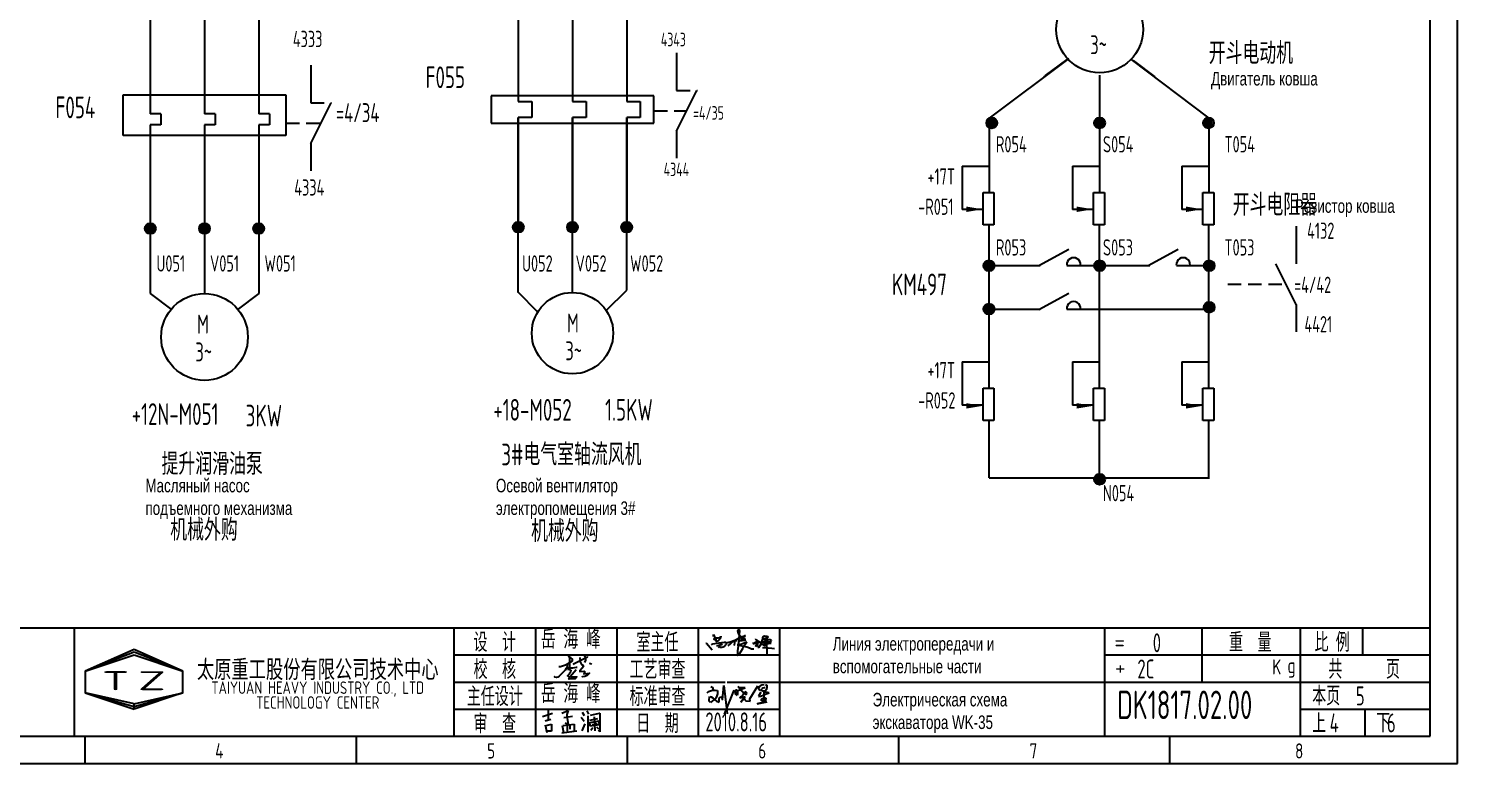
# Model space of a CAD drawing. Header units: millimetres. Extents: x 743 to 25007, y -5378 to 2245.
# Drawn here: x 3927.1 to 4190.5, y -699.8 to -564.3 of the extents above; entities that cross this region are included whole.
import ezdxf
from ezdxf.enums import TextEntityAlignment as Align

# ---------------------------------------------------------------- set-up
doc = ezdxf.new("R2010")
doc.units = ezdxf.units.MM
doc.header["$LTSCALE"] = 10
doc.header["$MEASUREMENT"] = 0
doc.linetypes.add('HIDDEN', pattern=[0.375, 0.25, -0.125])
for name, color, linetype in [('01', 7, 'Continuous'), ('11', 3, 'Continuous'), ('CONTINUOUS', 7, 'Continuous')]:
    doc.layers.add(name, color=color, linetype=linetype)
doc.styles.add('ROMAN', font='ROMANC.shx', dxfattribs={"width": 0.7, "height": 0.7})
doc.styles.get("Standard").update_dxf_attribs({"font": 'isocp', "width": 0.707, "bigfont": 'intecad.shx'})

# ---------------------------------------------------------------- blocks, each defined once
blk = doc.blocks.new('A$C5BE500A0')
for p, q in [((15.3, 41.2), (22.2, 26.1)), ((15.3, 40.1), (15.3, 41.2)), ((15.4, 37.7), (15.3, 40.1)), ((15.4, 32.4), (21, 34.6)), ((15.5, 31.8), (15.4, 32.4)), ((19.1, 30.1), (15.5, 31.8)), ((22.2, 26.1), (19.1, 30.1)), ((21, 34.6), (24.5, 35.1)), ((25.3, 29.5), (23.3, 27.9)), ((24.5, 35.1), (28.2, 35.6)), ((26.8, 30.7), (25.3, 29.5)), ((29.4, 34), (26.8, 30.7)), ((28.2, 35.6), (30.2, 36.8)), ((30.2, 38), (29.4, 34)), ((30.2, 36.8), (30.2, 38)), ((50.6, 27.7), (56.2, 29.3)), ((54.4, 27.2), (59.1, 30.4)), ((56.2, 29.3), (60.8, 29.6)), ((56.7, 31.7), (57.4, 29.6)), ((57.4, 29.6), (57.6, 25)), ((59.1, 30.4), (64.7, 33.7)), ((60.8, 29.6), (62.2, 29.2)), ((64.4, 48.9), (64.5, 51.6)), ((65.3, 44.3), (64.4, 48.9)), ((64.5, 51.6), (65.9, 52.2)), ((67.1, 48.5), (64.5, 17.9)), ((64.7, 33.7), (72, 37.3)), ((67.5, 39.5), (65.3, 44.3)), ((65.9, 52.2), (66.5, 51.5)), ((66.5, 51.5), (67.1, 48.5)), ((70.3, 36.3), (67.5, 39.5)), ((68.3, 28.6), (72.6, 29.4)), ((69.3, 29), (68.3, 28.6)), ((72, 30.5), (69.3, 29)), ((69.9, 34.1), (69.7, 33.3)), ((69.7, 33.3), (71.9, 33.6)), ((74.6, 36.5), (69.9, 34.1)), ((73.8, 32.8), (70.3, 36.3)), ((71.9, 33.6), (75.3, 34.2)), ((72, 37.3), (77.8, 39)), ((74.8, 31.8), (72, 30.5)), ((72.6, 29.4), (78.2, 30.4)), ((77.7, 30.8), (73.8, 32.8)), ((79.7, 39.2), (74.6, 36.5)), ((76.7, 32.6), (74.8, 31.8)), ((75.3, 34.2), (77, 34.5)), ((77.7, 33.5), (76.7, 32.6)), ((77, 34.5), (78, 34.1)), ((78, 34.1), (77.7, 33.5)), ((80.1, 30.5), (77.7, 30.8)), ((77.8, 39), (79.7, 39.2)), ((78.2, 30.4), (80.1, 30.5)), ((99, 31.4), (100.1, 32)), ((100.1, 32), (101.1, 31.6)), ((101.1, 31.6), (102.1, 30.6)), ((102.1, 30.6), (102.1, 27.7)), ((104.2, 28.7), (108.3, 26.3)), ((110.9, 22.6), (113.3, 30.9)), ((112.9, 30.9), (112.3, 30.9)), ((117.4, 32.7), (112.9, 30.9)), ((113.3, 30.9), (114.4, 35)), ((114.4, 35), (115.4, 38.4)), ((115.4, 38.4), (118.1, 38.8)), ((116.7, 30.8), (120.9, 31.8)), ((122.1, 34.8), (117.4, 32.7)), ((118.1, 38.8), (123.3, 38.3)), ((120.9, 31.8), (124.1, 32)), ((121.7, 31.5), (122.2, 1.9)), ((123, 28.1), (121.7, 31.5)), ((124.7, 36.8), (122.1, 34.8)), ((123.3, 38.3), (124.7, 36.8)), ((124.1, 32), (129.1, 31.3)), ((129.1, 31.3), (130.7, 30.3)), ((130.7, 30.3), (130.2, 28.3)), ((0, 24.1), (1.5, 23.9)), ((1.5, 23.9), (12.6, 10.8)), ((11.6, 21), (13.8, 22.8)), ((13.8, 22.8), (17.9, 23.5)), ((17.9, 23.5), (26, 24.9)), ((22.6, 18.1), (23.6, 19.3)), ((23.7, 17.3), (22.6, 18.1)), ((23.3, 27.9), (23.1, 27.8)), ((23.6, 19.3), (25.8, 19.9)), ((26.1, 16.2), (24.9, 15)), ((25.8, 19.9), (29.2, 20.8)), ((26, 24.9), (36.8, 26.1)), ((28.4, 20), (26.1, 16.2)), ((29.4, 15.2), (28.2, 15.7)), ((29.5, 22.1), (28.4, 20)), ((29.2, 20.8), (33, 21.4)), ((32.4, 15.1), (29.4, 15.2)), ((30.2, 22.7), (29.5, 22.1)), ((31.6, 22.6), (30.2, 22.7)), ((32.8, 22.1), (31.6, 22.6)), ((35, 16.2), (32.4, 15.1)), ((33, 21.4), (32.8, 22.1)), ((37.6, 17.7), (35, 16.2)), ((36.8, 26.1), (40.9, 26)), ((39.7, 20.3), (37.6, 17.7)), ((40.8, 21.6), (39.7, 20.3)), ((40.2, 22.8), (44.3, 25.4)), ((41.7, 24.4), (40.8, 21.6)), ((40.9, 26), (41.7, 24.4)), ((44.3, 25.4), (50.6, 27.7)), ((44.7, 18.7), (49.1, 22.6)), ((49.1, 22.6), (54.4, 27.2)), ((56.8, 20.6), (55.9, 19.6)), ((57.6, 25), (56.8, 20.6)), ((66.6, 21), (62.5, 20.6)), ((62.5, 20.6), (75.7, 18.4)), ((64.5, 17.9), (63.3, 8.5)), ((63.3, 8.5), (63.5, 0.1)), ((63.5, 0.1), (64.3, 0)), ((64.3, 0), (67.5, 2.5)), ((69.8, 21.4), (66.6, 21)), ((67.5, 2.5), (73.8, 13.7)), ((76.7, 24.1), (69.8, 21.4)), ((73.8, 13.7), (77.7, 20)), ((75.7, 18.4), (81.9, 16.6)), ((79.9, 25.4), (76.7, 24.1)), ((77.7, 20), (81.2, 25.6)), ((82.1, 26.9), (79.9, 25.4)), ((81.2, 25.6), (82.1, 26.9)), ((81.9, 16.6), (87.3, 14.8)), ((87.3, 14.8), (91.3, 12.9)), ((91.3, 12.9), (94.8, 12.6)), ((94.5, 25.2), (94.9, 23.9)), ((94.8, 12.6), (95.8, 12.8)), ((94.9, 23.9), (95.3, 23)), ((95.3, 23), (95.8, 22.8)), ((95.8, 22.8), (97, 23.3)), ((97, 23.3), (97.8, 25.3)), ((98.5, 23.8), (97.4, 25.9)), ((97.8, 25.3), (100.8, 27)), ((101.1, 23.3), (98.5, 23.8)), ((100.7, 21.1), (99.2, 17.4)), ((99.2, 17.4), (101.9, 20.9)), ((102.1, 27.7), (100.7, 21.1)), ((100.8, 27), (103.5, 26.5)), ((103.3, 23.7), (101.1, 23.3)), ((101.9, 20.9), (103.1, 21.8)), ((103.1, 21.8), (103.7, 20.1)), ((104.7, 23.9), (103.3, 23.7)), ((103.5, 26.5), (104.5, 25.2)), ((103.7, 20.1), (103.9, 18.5)), ((103.9, 18.5), (105, 16.1)), ((104.5, 25.2), (104.7, 23.9)), ((105, 16.1), (106.4, 15.7)), ((106.4, 15.7), (107.7, 17.3)), ((107.7, 17.3), (110.9, 22.6)), ((108.3, 26.3), (115.7, 20.2)), ((111.7, 21.6), (125.7, 23.5)), ((115.4, 22.1), (111.7, 21.6)), ((112.9, 26.9), (127.4, 26.5)), ((124.7, 26.6), (112.9, 26.9)), ((113.4, 15.2), (124.8, 14.7)), ((122.5, 23.3), (115.4, 22.1)), ((115.7, 20.2), (118.5, 18.9)), ((118.5, 18.9), (120.8, 19.6)), ((120.8, 19.6), (121.1, 20.7)), ((126.4, 24.6), (122.5, 23.3)), ((128.2, 25.5), (123, 28.1)), ((128.1, 26.7), (124.7, 26.6)), ((124.8, 14.7), (132, 14.1)), ((125.7, 23.5), (130.1, 23.8)), ((127.4, 26.5), (126.4, 24.6)), ((130.2, 28.3), (128.1, 26.7)), ((130.5, 24.3), (128.2, 25.5)), ((130.1, 23.8), (130.5, 24.3)), ((132, 14.1), (137.3, 13.6))]:
    blk.add_line(p, q)
blk = doc.blocks.new('lf')
for points in [[(409.4, 317.6), (411.9, 317.6), (420.7, 320.5), (429.4, 326.1), (429, 328.4), (426.7, 330.1), (424.2, 331.3), (423.4, 332.6), (424.4, 333.4), (425, 330.7), (425, 327.4), (425, 324.7), (424.8, 321.8), (424.8, 320.3), (424.8, 318.7), (425, 314.7), (425, 313), (424.8, 313)], [(432.1, 320.3), (430.6, 321.6), (450.9, 331.7), (450.9, 332.2)], [(439.5, 330.9), (440, 324.5), (442, 320.7)], [(446.2, 333.8), (448.1, 330.5), (448.1, 326.7), (446.6, 323.8)], [(421.5, 320.1), (421.3, 317.6), (420, 315.1), (418.6, 312.6), (416.7, 310.5), (414.9, 308.5), (411.9, 305.6), (410.1, 304.1), (408, 302.6), (406.1, 302), (403.6, 302.6), (403.6, 303.5), (403.9, 303.5)], [(421.3, 316.2), (424.8, 315.9), (427.1, 316), (429.8, 316), (434.8, 316.8), (436, 316.8)], [(421.9, 314.1), (423.8, 314.1), (425.4, 313.7), (426, 313), (426.9, 312), (427.1, 312), (426.5, 310.5), (426.1, 309.5), (424.2, 306.6), (423.1, 305.4), (422.1, 304.5), (423.2, 303.3), (427.3, 303.1), (429.8, 303.1), (432.3, 302.9), (435.4, 302.7), (433.1, 299.9), (424.6, 299.5), (424, 300.4), (425.6, 303.3), (434.3, 313.5)], [(441.8, 320.7), (443.7, 320.1), (444.9, 317.6), (443.1, 315.5), (439.7, 311.8), (439.8, 310.6), (445.4, 311.2), (447, 310.3), (445.6, 307.4), (453.6, 308), (450.3, 304.7), (447, 303.3), (443.7, 303.1), (442.9, 303.7)], [(453.4, 322.4), (454.9, 322.2), (455.7, 321.8), (456.1, 321.6), (456.3, 321.4)]]:
    blk.add_lwpolyline(points)

msp = doc.modelspace()

# ---------------------------------------------------------------- hatches: boundary and pattern name
at = {"linetype": 'HIDDEN'}
h = msp.add_hatch(color=1, dxfattribs=at)
edge = h.paths.add_edge_path()
edge.add_arc((4104.68, -581.73), 1, 0, 360)
h = msp.add_hatch(color=1, dxfattribs=at)
edge = h.paths.add_edge_path()
edge.add_arc((4124.57, -581.73), 1, 0, 360)
h = msp.add_hatch(color=1, dxfattribs=at)
edge = h.paths.add_edge_path()
edge.add_arc((4144.46, -581.73), 1, 0, 360)
h = msp.add_hatch(color=0, dxfattribs=at)
edge = h.paths.add_edge_path()
edge.add_arc((3949.52, -601.19), 1, 0, 360)
h = msp.add_hatch(color=0, dxfattribs=at)
edge = h.paths.add_edge_path()
edge.add_arc((3959.52, -601.19), 1, 0, 360)
h = msp.add_hatch(color=0, dxfattribs=at)
edge = h.paths.add_edge_path()
edge.add_arc((3969.52, -601.19), 1, 0, 360)
h = msp.add_hatch(color=0, dxfattribs=at)
edge = h.paths.add_edge_path()
edge.add_arc((4017.37, -600.94), 1, 0, 360)
h = msp.add_hatch(color=0, dxfattribs=at)
edge = h.paths.add_edge_path()
edge.add_arc((4027.37, -600.94), 1, 0, 360)
h = msp.add_hatch(color=0, dxfattribs=at)
edge = h.paths.add_edge_path()
edge.add_arc((4037.37, -600.94), 1, 0, 360)
h = msp.add_hatch(color=1, dxfattribs=at)
edge = h.paths.add_edge_path()
edge.add_arc((4104.16, -608.05), 1, 0, 360)
h = msp.add_hatch(color=1, dxfattribs=at)
edge = h.paths.add_edge_path()
edge.add_arc((4124.57, -608.05), 1, 0, 360)
h = msp.add_hatch(color=1, dxfattribs=at)
edge = h.paths.add_edge_path()
edge.add_arc((4144.77, -608.05), 1, 0, 360)
h = msp.add_hatch(color=1, dxfattribs=at)
edge = h.paths.add_edge_path()
edge.add_arc((4104.16, -616.04), 1, 0, 360)
h = msp.add_hatch(color=1, dxfattribs=at)
edge = h.paths.add_edge_path()
edge.add_arc((4144.77, -615.71), 1, 0, 360)
h = msp.add_hatch(color=1, dxfattribs=at)
edge = h.paths.add_edge_path()
edge.add_arc((4124.57, -647.43), 1, 0, 360)

# ---------------------------------------------------------------- linework, layer by layer
for p, q in [((4017.37, -538.82), (4017.37, -576.74)), ((4027.37, -538.82), (4027.37, -576.74)), ((4037.37, -538.82), (4037.37, -576.74)), ((3950.48, -580.04), (3949.52, -580.04)), ((3951.48, -582.04), (3949.52, -582.04)), ((3951.48, -580.04), (3950.48, -580.04)), ((3951.48, -580.04), (3951.48, -582.04)), ((3960.48, -580.04), (3959.52, -580.04)), ((3961.48, -582.04), (3959.52, -582.04)), ((3961.48, -580.04), (3960.48, -580.04)), ((3961.48, -580.04), (3961.48, -582.04)), ((3970.48, -580.04), (3969.52, -580.04)), ((3971.48, -582.04), (3969.52, -582.04)), ((3971.48, -580.04), (3970.48, -580.04)), ((3971.48, -580.04), (3971.48, -582.04)), ((4017.37, -580.74), (4017.37, -600.22)), ((4017.37, -612.99), (4017.37, -580.74)), ((4027.37, -580.74), (4027.37, -600.22)), ((4027.37, -612.99), (4027.37, -580.74)), ((4037.37, -580.74), (4037.37, -600.22)), ((4037.37, -612.53), (4037.37, -580.74)), ((4099.2, -589.66), (4104.2, -589.66)), ((4099.2, -589.66), (4099.2, -597.66)), ((4104.2, -588.36), (4104.2, -594.52)), ((4119.56, -589.66), (4119.56, -597.66)), ((4119.56, -589.66), (4124.56, -589.66)), ((4124.56, -588.36), (4124.56, -594.52)), ((4139.72, -589.66), (4144.72, -589.66)), ((4139.72, -589.66), (4139.72, -597.66)), ((4144.72, -588.36), (4144.72, -594.52)), ((4103.08, -600.52), (4103.08, -594.52)), ((4103.08, -594.52), (4105.08, -594.52)), ((4105.08, -594.52), (4105.08, -600.52)), ((4123.44, -594.52), (4125.44, -594.52)), ((4123.44, -600.52), (4123.44, -594.52)), ((4125.44, -594.52), (4125.44, -600.52)), ((4143.6, -600.52), (4143.6, -594.52)), ((4143.6, -594.52), (4145.6, -594.52)), ((4145.6, -594.52), (4145.6, -600.52)), ((4103.08, -597.66), (4099.2, -597.66)), ((4123.44, -597.66), (4119.56, -597.66)), ((4143.6, -597.66), (4139.72, -597.66)), ((4105.08, -600.52), (4103.08, -600.52)), ((4104.2, -622.24), (4104.2, -600.52)), ((4125.44, -600.52), (4123.44, -600.52)), ((4124.56, -622.24), (4124.56, -600.52)), ((4145.6, -600.52), (4143.6, -600.52)), ((4144.72, -622.24), (4144.72, -600.52)), ((4118.88, -605.07), (4113.34, -608.06)), ((4139.07, -605.07), (4133.54, -608.06)), ((3949.52, -608.19), (3949.52, -613.19)), ((3959.52, -608.19), (3959.52, -613.19)), ((3969.52, -608.19), (3969.52, -613.19)), ((4113.61, -608.04), (4104.2, -608.04)), ((4124.63, -608.04), (4118.52, -608.04)), ((4133.8, -608.04), (4124.4, -608.04)), ((4144.83, -608.04), (4138.72, -608.04)), ((4118.88, -613.17), (4113.34, -616.16)), ((4113.61, -616.14), (4104.2, -616.14)), ((4144.72, -616.14), (4118.52, -616.14)), ((4104.2, -624.75), (4104.2, -618.81)), ((4124.56, -624.75), (4124.56, -618.81)), ((4144.72, -624.75), (4144.72, -618.81)), ((4104.2, -630.72), (4104.2, -624.37)), ((4124.56, -630.72), (4124.56, -624.37)), ((4144.72, -630.72), (4144.72, -624.37)), ((4099.2, -625.75), (4099.2, -633.75)), ((4099.2, -625.75), (4104.2, -625.75)), ((4119.56, -625.75), (4124.56, -625.75)), ((4119.56, -625.75), (4119.56, -633.75)), ((4139.72, -625.75), (4139.72, -633.75)), ((4139.72, -625.75), (4144.72, -625.75)), ((4103.08, -636.6), (4103.08, -630.6)), ((4103.08, -630.6), (4105.08, -630.6)), ((4105.08, -630.6), (4105.08, -636.6)), ((4123.44, -630.6), (4125.44, -630.6)), ((4123.44, -636.6), (4123.44, -630.6)), ((4125.44, -630.6), (4125.44, -636.6)), ((4143.6, -636.6), (4143.6, -630.6)), ((4143.6, -630.6), (4145.6, -630.6)), ((4145.6, -630.6), (4145.6, -636.6)), ((4103.08, -633.75), (4099.2, -633.75)), ((4123.44, -633.75), (4119.56, -633.75)), ((4143.6, -633.75), (4139.72, -633.75)), ((4105.08, -636.6), (4103.08, -636.6)), ((4104.2, -647.16), (4104.2, -636.75)), ((4125.44, -636.6), (4123.44, -636.6)), ((4124.56, -647.16), (4124.56, -636.75)), ((4145.6, -636.6), (4143.6, -636.6)), ((4144.72, -647.02), (4144.72, -636.75)), ((4104.2, -647.16), (4144.82, -647.16)), ((4065.54, -684.81), (4125.54, -684.81)), ((4022.86, -689.99), (4022.86, -691.8)), ((4025.4, -690.56), (4026.57, -690.04)), ((4026.57, -690.04), (4026.31, -690.82)), ((4029.99, -690.12), (4030.35, -690.76)), ((4021.85, -691.16), (4023.66, -690.52)), ((4022.36, -691.94), (4023.4, -691.68)), ((4022.36, -692.72), (4022.62, -694.14)), ((4022.49, -692.85), (4023.53, -692.59)), ((4022.62, -691.68), (4022.62, -691.68)), ((4023.53, -692.59), (4023.53, -693.88)), ((4025.4, -690.56), (4025.4, -690.56)), ((4025.47, -692.85), (4025.73, -694.14)), ((4025.6, -692.85), (4027.68, -692.59)), ((4025.79, -691.34), (4027.35, -691.08)), ((4026.57, -692.63), (4026.05, -692.37)), ((4026.31, -690.82), (4026.31, -691.08)), ((4026.31, -691.08), (4026.57, -692.63)), ((4026.38, -692.85), (4026.38, -693.88)), ((4026.9, -692.72), (4026.9, -693.49)), ((4027.68, -692.59), (4027.68, -694.01)), ((4028.99, -691.28), (4029.53, -692)), ((4029.17, -690.34), (4029.53, -690.97)), ((4029.17, -693.82), (4029.68, -692.49)), ((4030.23, -691.06), (4030.23, -694.06)), ((4030.53, -692.22), (4030.56, -692.91)), ((4032.23, -692), (4030.56, -692.34)), ((4030.56, -692.91), (4032.35, -692.61)), ((4030.59, -691.85), (4032.02, -691.55)), ((4030.69, -690.91), (4032.38, -690.55)), ((4030.99, -692.52), (4031.17, -692.67)), ((4031.38, -691.22), (4031.47, -693.82)), ((4031.81, -692.34), (4031.63, -692.67)), ((4032.35, -692.61), (4032.23, -692)), ((4032.38, -690.55), (4032.41, -690.55)), ((4032.41, -690.55), (4032.41, -694)), ((4023.53, -693.88), (4022.49, -693.88)), ((4025.41, -694.19), (4028.18, -693.83)), ((4031.12, -693.25), (4030.78, -693.76)), ((4031.8, -693.09), (4032.14, -693.42)), ((4032.41, -694), (4032.14, -693.7))]:
    msp.add_line(p, q)
at = {"color": 1, "linetype": 'Continuous'}
for p, q in [((4118.86, -569.84), (4104.22, -580.82)), ((4118.27, -570.21), (4114.27, -573.21)), ((4118.54, -570), (4114.54, -573)), ((4130.36, -570.05), (4144.73, -580.82)), ((4130.74, -570.21), (4134.74, -573.21))]:
    msp.add_line(p, q, dxfattribs=at)
at = {"color": 1}
for p, q in [((4124.57, -572.9), (4124.57, -588.25)), ((4104.22, -580.82), (4104.22, -588.25)), ((4144.73, -580.82), (4144.73, -588.25))]:
    msp.add_line(p, q, dxfattribs=at)
at = {"color": 0, "linetype": 'HIDDEN'}
for p, q in [((4046.57, -575.74), (4050.42, -575.74)), ((3979.1, -578.03), (3982.95, -578.03)), ((4042.37, -579.49), (4048.44, -579.49)), ((3974.52, -581.78), (3980.97, -581.78))]:
    msp.add_line(p, q, dxfattribs=at)
at = {"linetype": 'Continuous'}
for p, q in [((3949.52, -613.19), (3953.52, -616.19)), ((3969.52, -613.19), (3965.52, -616.19))]:
    msp.add_line(p, q, dxfattribs=at)
at = {"color": 1, "linetype": 'HIDDEN'}
msp.add_line((4148.18, -611.46), (4158.94, -611.46), dxfattribs=at)
at = {"color": 1}
msp.add_circle((4124.57, -564.49), 8, dxfattribs=at)
msp.add_circle((3959.52, -621.19), 8)
for centre in [(4119.77, -607.85), (4139.97, -607.85), (4119.77, -615.95)]:
    msp.add_arc(centre, 1.28, 356.1313, 183.8687)
at = {"color": 3}
for points in [[(4099.99, -597.14), (4099.99, -598.14), (4102.99, -597.64)], [(4120.34, -597.14), (4120.34, -598.14), (4123.34, -597.64)], [(4140.5, -597.14), (4140.5, -598.14), (4143.5, -597.64)], [(4099.97, -633.38), (4099.97, -634.38), (4102.97, -633.88)], [(4120.33, -633.38), (4120.33, -634.38), (4123.33, -633.88)], [(4140.49, -633.38), (4140.49, -634.38), (4143.49, -633.88)]]:
    msp.add_solid(points, dxfattribs=at)
at = {"layer": 'CONTINUOUS', "color": 3}
for p, q in [((4190.54, -699.81), (4190.54, -402.81)), ((3770.54, -699.81), (4190.54, -699.81))]:
    msp.add_line(p, q, dxfattribs=at)
at = {"layer": 'CONTINUOUS'}
for p, q in [((4185.54, -694.81), (4185.54, -422.81)), ((3959.52, -532.29), (3959.52, -580.04)), ((3949.52, -543.53), (3949.52, -580.04)), ((3969.52, -552.16), (3969.52, -580.04)), ((4046.57, -568.77), (4046.57, -575.74)), ((3979.1, -571.06), (3979.1, -578.03)), ((3944.52, -576.54), (3974.52, -576.54)), ((3944.52, -584.04), (3944.52, -576.54)), ((3974.52, -576.54), (3974.52, -584.04)), ((4022.37, -576.74), (4012.37, -576.74)), ((4012.37, -576.74), (4012.37, -581.74)), ((4017.37, -576.74), (4017.37, -577.74)), ((4017.37, -576.74), (4017.37, -577.74)), ((4032.37, -576.74), (4022.37, -576.74)), ((4027.37, -576.74), (4027.37, -577.74)), ((4027.37, -576.74), (4027.37, -577.74)), ((4042.37, -576.74), (4032.37, -576.74)), ((4037.37, -576.74), (4037.37, -577.74)), ((4037.37, -576.74), (4037.37, -577.74)), ((4042.37, -581.74), (4042.37, -576.74)), ((4046.57, -583.24), (4050.32, -575.74)), ((3979.1, -585.53), (3982.85, -578.03)), ((4017.37, -577.74), (4019.87, -577.74)), ((4019.87, -577.74), (4019.87, -580.74)), ((4027.37, -577.74), (4029.87, -577.74)), ((4029.87, -577.74), (4029.87, -580.74)), ((4037.37, -577.74), (4039.87, -577.74)), ((4039.87, -577.74), (4039.87, -580.74)), ((3949.52, -582.04), (3949.52, -609.69)), ((3959.52, -582.04), (3959.52, -609.69)), ((3969.52, -582.04), (3969.52, -609.69)), ((4012.37, -581.74), (4017.37, -581.74)), ((4017.37, -580.74), (4017.37, -581.74)), ((4019.87, -580.74), (4017.37, -580.74)), ((4017.37, -581.74), (4022.37, -581.74)), ((4022.37, -581.74), (4027.37, -581.74)), ((4027.37, -580.74), (4027.37, -581.74)), ((4029.87, -580.74), (4027.37, -580.74)), ((4027.37, -581.74), (4032.37, -581.74)), ((4032.37, -581.74), (4037.37, -581.74)), ((4037.37, -580.74), (4037.37, -581.74)), ((4039.87, -580.74), (4037.37, -580.74)), ((4037.37, -581.74), (4042.37, -581.74)), ((3974.52, -584.04), (3944.52, -584.04)), ((4046.57, -583.24), (4046.57, -588.24)), ((3979.1, -585.53), (3979.1, -590.53)), ((3949.52, -601.23), (3949.52, -601.23)), ((3959.52, -601.23), (3959.52, -601.23)), ((4017.37, -600.98), (4017.37, -600.98)), ((4027.37, -600.98), (4027.37, -600.98)), ((4021, -616.58), (4017.37, -612.94)), ((4017.37, -612.99), (4017.37, -612.99)), ((4027.37, -612.99), (4027.37, -612.99)), ((4033.6, -616.29), (4037.37, -612.53)), ((4173.04, -674.81), (4173.04, -679.81)), ((4052.2, -686.79), (4052.45, -686.58)), ((4052.2, -686.79), (4052.45, -686.58)), ((4052.2, -686.79), (4052.45, -686.58)), ((4052.2, -686.79), (4052.45, -686.58)), ((4052.45, -686.58), (4052.81, -686.43)), ((4052.45, -686.58), (4052.81, -686.43)), ((4052.45, -686.58), (4052.81, -686.43)), ((4052.45, -686.58), (4052.81, -686.43)), ((4052.66, -687.65), (4052.71, -687.5)), ((4052.66, -687.65), (4052.71, -687.5)), ((4052.66, -687.65), (4052.71, -687.5)), ((4052.66, -687.65), (4052.71, -687.5)), ((4052.71, -687.5), (4052.91, -687.55)), ((4052.71, -687.5), (4052.91, -687.55)), ((4052.71, -687.5), (4052.91, -687.55)), ((4052.71, -687.5), (4052.91, -687.55)), ((4052.81, -686.43), (4053.17, -686.33)), ((4052.81, -686.43), (4053.17, -686.33)), ((4052.81, -686.43), (4053.17, -686.33)), ((4052.81, -686.43), (4053.17, -686.33)), ((4052.86, -685.62), (4053.22, -685.82)), ((4052.86, -685.62), (4053.22, -685.82)), ((4052.86, -685.62), (4053.22, -685.82)), ((4052.86, -685.62), (4053.22, -685.82)), ((4052.91, -687.55), (4053.27, -687.71)), ((4052.91, -687.55), (4053.27, -687.71)), ((4052.91, -687.55), (4053.27, -687.71)), ((4052.91, -687.55), (4053.27, -687.71)), ((4053.17, -686.33), (4053.68, -686.28)), ((4053.17, -686.33), (4053.68, -686.28)), ((4053.17, -686.33), (4053.68, -686.28)), ((4053.17, -686.33), (4053.68, -686.28)), ((4053.22, -685.82), (4053.27, -685.97)), ((4053.22, -685.82), (4053.27, -685.97)), ((4053.22, -685.82), (4053.27, -685.97)), ((4053.22, -685.82), (4053.27, -685.97)), ((4053.27, -685.97), (4053.27, -686.28)), ((4053.27, -685.97), (4053.27, -686.28)), ((4053.27, -685.97), (4053.27, -686.28)), ((4053.27, -685.97), (4053.27, -686.28)), ((4053.68, -686.28), (4054.09, -686.38)), ((4053.68, -686.28), (4054.09, -686.38)), ((4053.68, -686.28), (4054.09, -686.38)), ((4053.68, -686.28), (4054.09, -686.38)), ((4053.98, -687.35), (4053.78, -687.76)), ((4053.98, -687.35), (4053.78, -687.76)), ((4053.98, -687.35), (4053.78, -687.76)), ((4053.98, -687.35), (4053.78, -687.76)), ((4054.09, -686.99), (4053.98, -687.35)), ((4054.09, -686.99), (4053.98, -687.35)), ((4054.09, -686.99), (4053.98, -687.35)), ((4054.09, -686.99), (4053.98, -687.35)), ((4054.09, -686.38), (4054.09, -686.58)), ((4054.09, -686.38), (4054.09, -686.58)), ((4054.09, -686.38), (4054.09, -686.58)), ((4054.09, -686.38), (4054.09, -686.58)), ((4054.09, -686.58), (4054.09, -686.99)), ((4054.09, -686.58), (4054.09, -686.99)), ((4054.09, -686.58), (4054.09, -686.99)), ((4054.09, -686.58), (4054.09, -686.99)), ((4054.55, -687.65), (4054.75, -687.45)), ((4054.55, -687.65), (4054.75, -687.45)), ((4054.55, -687.65), (4054.75, -687.45)), ((4054.55, -687.65), (4054.75, -687.45)), ((4054.75, -687.45), (4054.8, -687.55)), ((4054.75, -687.45), (4054.8, -687.55)), ((4054.75, -687.45), (4054.8, -687.55)), ((4054.75, -687.45), (4054.8, -687.55)), ((4054.8, -687.55), (4054.95, -687.91)), ((4054.8, -687.55), (4054.95, -687.91)), ((4054.8, -687.55), (4054.95, -687.91)), ((4054.8, -687.55), (4054.95, -687.91)), ((4055, -688.11), (4055.26, -685.46)), ((4055, -688.11), (4055.26, -685.46)), ((4055, -688.11), (4055.26, -685.46)), ((4055, -688.11), (4055.26, -685.46)), ((4055.26, -685.46), (4055.87, -690.66)), ((4055.26, -685.46), (4055.87, -690.66)), ((4055.26, -685.46), (4055.87, -690.66)), ((4055.26, -685.46), (4055.87, -690.66)), ((4055.41, -690.71), (4057.2, -686.3)), ((4055.41, -690.71), (4057.2, -686.3)), ((4055.41, -690.71), (4057.2, -686.3)), ((4055.41, -690.71), (4057.2, -686.3)), ((4057.25, -686.38), (4057.36, -686.85)), ((4057.25, -686.38), (4057.36, -686.85)), ((4057.25, -686.38), (4057.36, -686.85)), ((4057.25, -686.38), (4057.36, -686.85)), ((4057.36, -686.38), (4057.5, -686.27)), ((4057.36, -686.38), (4057.5, -686.27)), ((4057.36, -686.38), (4057.5, -686.27)), ((4057.36, -686.38), (4057.5, -686.27)), ((4057.47, -687.18), (4057.36, -686.38)), ((4057.47, -687.18), (4057.36, -686.38)), ((4057.47, -687.18), (4057.36, -686.38)), ((4057.47, -687.18), (4057.36, -686.38)), ((4057.36, -686.85), (4057.47, -687.18)), ((4057.36, -686.85), (4057.47, -687.18)), ((4057.36, -686.85), (4057.47, -687.18)), ((4057.36, -686.85), (4057.47, -687.18)), ((4057.5, -686.27), (4057.65, -686.27)), ((4057.5, -686.27), (4057.65, -686.27)), ((4057.5, -686.27), (4057.65, -686.27)), ((4057.5, -686.27), (4057.65, -686.27)), ((4057.58, -686.96), (4057.61, -686.71)), ((4057.58, -686.96), (4057.61, -686.71)), ((4057.58, -686.96), (4057.61, -686.71)), ((4057.58, -686.96), (4057.61, -686.71)), ((4057.61, -687.22), (4057.58, -686.96)), ((4057.61, -687.22), (4057.58, -686.96)), ((4057.61, -687.22), (4057.58, -686.96)), ((4057.61, -687.22), (4057.58, -686.96)), ((4057.61, -686.71), (4057.69, -686.52)), ((4057.61, -686.71), (4057.69, -686.52)), ((4057.61, -686.71), (4057.69, -686.52)), ((4057.61, -686.71), (4057.69, -686.52)), ((4057.72, -687.29), (4057.61, -687.22)), ((4057.72, -687.29), (4057.61, -687.22)), ((4057.72, -687.29), (4057.61, -687.22)), ((4057.72, -687.29), (4057.61, -687.22)), ((4057.65, -686.27), (4057.8, -686.6)), ((4057.65, -686.27), (4057.8, -686.6)), ((4057.65, -686.27), (4057.8, -686.6)), ((4057.65, -686.27), (4057.8, -686.6)), ((4057.69, -686.52), (4057.94, -686.34)), ((4057.69, -686.52), (4057.94, -686.34)), ((4057.69, -686.52), (4057.94, -686.34)), ((4057.69, -686.52), (4057.94, -686.34)), ((4057.8, -686.96), (4057.72, -687.29)), ((4057.8, -686.96), (4057.72, -687.29)), ((4057.8, -686.96), (4057.72, -687.29)), ((4057.8, -686.96), (4057.72, -687.29)), ((4057.8, -686.6), (4057.8, -686.96)), ((4057.8, -686.6), (4057.8, -686.96)), ((4057.8, -686.6), (4057.8, -686.96)), ((4057.8, -686.6), (4057.8, -686.96)), ((4057.91, -685.61), (4059.05, -686.89)), ((4058.09, -685.83), (4057.91, -685.61)), ((4057.91, -685.61), (4059.05, -686.89)), ((4058.09, -685.83), (4057.91, -685.61)), ((4057.91, -685.61), (4059.05, -686.89)), ((4058.09, -685.83), (4057.91, -685.61)), ((4057.91, -685.61), (4059.05, -686.89)), ((4058.09, -685.83), (4057.91, -685.61)), ((4057.94, -686.34), (4058.35, -686.16)), ((4057.94, -686.34), (4058.35, -686.16)), ((4057.94, -686.34), (4058.35, -686.16)), ((4057.94, -686.34), (4058.35, -686.16)), ((4059.19, -685.9), (4058.09, -685.83)), ((4059.19, -685.9), (4058.09, -685.83)), ((4059.19, -685.9), (4058.09, -685.83)), ((4059.19, -685.9), (4058.09, -685.83)), ((4058.42, -687.55), (4058.2, -687.77)), ((4058.42, -687.55), (4058.2, -687.77)), ((4058.42, -687.55), (4058.2, -687.77)), ((4058.42, -687.55), (4058.2, -687.77)), ((4058.31, -687.73), (4059.01, -687.51)), ((4058.31, -687.73), (4059.01, -687.51)), ((4058.31, -687.73), (4059.01, -687.51)), ((4058.31, -687.73), (4059.01, -687.51)), ((4058.35, -686.16), (4058.86, -686.01)), ((4058.35, -686.16), (4058.86, -686.01)), ((4058.35, -686.16), (4058.86, -686.01)), ((4058.35, -686.16), (4058.86, -686.01)), ((4058.72, -687.26), (4058.42, -687.55)), ((4058.72, -687.26), (4058.42, -687.55)), ((4058.72, -687.26), (4058.42, -687.55)), ((4058.72, -687.26), (4058.42, -687.55)), ((4059.16, -686.71), (4058.72, -687.26)), ((4059.16, -686.71), (4058.72, -687.26)), ((4059.16, -686.71), (4058.72, -687.26)), ((4059.16, -686.71), (4058.72, -687.26)), ((4059.19, -687.55), (4058.83, -687.99)), ((4059.19, -687.55), (4058.83, -687.99)), ((4059.19, -687.55), (4058.83, -687.99)), ((4059.19, -687.55), (4058.83, -687.99)), ((4058.86, -686.01), (4059.19, -685.9)), ((4058.86, -686.01), (4059.19, -685.9)), ((4058.86, -686.01), (4059.19, -685.9)), ((4058.86, -686.01), (4059.19, -685.9)), ((4059.01, -687.51), (4059.16, -687.55)), ((4059.01, -687.51), (4059.16, -687.55)), ((4059.01, -687.51), (4059.16, -687.55)), ((4059.01, -687.51), (4059.16, -687.55)), ((4059.05, -686.89), (4059.38, -687.15)), ((4059.05, -686.89), (4059.38, -687.15)), ((4059.05, -686.89), (4059.38, -687.15)), ((4059.05, -686.89), (4059.38, -687.15)), ((4059.41, -686.63), (4059.16, -686.71)), ((4059.41, -686.63), (4059.16, -686.71)), ((4059.41, -686.63), (4059.16, -686.71)), ((4059.41, -686.63), (4059.16, -686.71)), ((4059.16, -687.55), (4059.19, -687.55)), ((4059.16, -687.55), (4059.19, -687.55)), ((4059.16, -687.55), (4059.19, -687.55)), ((4059.16, -687.55), (4059.19, -687.55)), ((4059.38, -687.15), (4059.52, -686.89)), ((4059.38, -687.15), (4059.52, -686.89)), ((4059.38, -687.15), (4059.52, -686.89)), ((4059.38, -687.15), (4059.52, -686.89)), ((4059.52, -686.89), (4059.41, -686.63)), ((4059.52, -686.89), (4059.41, -686.63)), ((4059.52, -686.89), (4059.41, -686.63)), ((4059.52, -686.89), (4059.41, -686.63)), ((4060.07, -687.9), (4061.57, -685.52)), ((4060.07, -687.9), (4061.57, -685.52)), ((4060.07, -687.9), (4061.57, -685.52)), ((4060.07, -687.9), (4061.57, -685.52)), ((4061.56, -685.59), (4061.69, -686.02)), ((4061.56, -685.59), (4061.69, -686.02)), ((4061.56, -685.59), (4061.69, -686.02)), ((4061.56, -685.59), (4061.69, -686.02)), ((4061.66, -685.86), (4062.02, -685.43)), ((4061.66, -685.86), (4062.02, -685.43)), ((4061.66, -685.86), (4062.02, -685.43)), ((4061.66, -685.86), (4062.02, -685.43)), ((4061.85, -687.13), (4061.66, -687.42)), ((4061.85, -687.13), (4061.66, -687.42)), ((4061.85, -687.13), (4061.66, -687.42)), ((4061.85, -687.13), (4061.66, -687.42)), ((4061.66, -687.42), (4061.76, -687.49)), ((4061.66, -687.42), (4061.76, -687.49)), ((4061.66, -687.42), (4061.76, -687.49)), ((4061.66, -687.42), (4061.76, -687.49)), ((4061.69, -686.02), (4061.92, -686.28)), ((4061.69, -686.02), (4061.92, -686.28)), ((4061.69, -686.02), (4061.92, -686.28)), ((4061.69, -686.02), (4061.92, -686.28)), ((4061.76, -687.49), (4062.12, -687.42)), ((4061.76, -687.49), (4062.12, -687.42)), ((4061.76, -687.49), (4062.12, -687.42)), ((4061.76, -687.49), (4062.12, -687.42)), ((4062.02, -686.8), (4061.85, -687.13)), ((4062.02, -686.8), (4061.85, -687.13)), ((4062.02, -686.8), (4061.85, -687.13)), ((4062.02, -686.8), (4061.85, -687.13)), ((4061.92, -686.28), (4062.05, -686.31)), ((4061.92, -686.28), (4062.05, -686.31)), ((4061.92, -686.28), (4062.05, -686.31)), ((4061.92, -686.28), (4062.05, -686.31)), ((4062.02, -685.43), (4062.31, -685.33)), ((4062.02, -685.43), (4062.31, -685.33)), ((4062.02, -685.43), (4062.31, -685.33)), ((4062.02, -685.43), (4062.31, -685.33)), ((4062.12, -686.67), (4062.02, -686.8)), ((4062.12, -686.67), (4062.02, -686.8)), ((4062.12, -686.67), (4062.02, -686.8)), ((4062.12, -686.67), (4062.02, -686.8)), ((4062.12, -687.42), (4062.64, -687.16)), ((4062.12, -687.42), (4062.64, -687.16)), ((4062.12, -687.42), (4062.64, -687.16)), ((4062.12, -687.42), (4062.64, -687.16)), ((4062.25, -686.28), (4062.31, -686.05)), ((4062.25, -686.28), (4062.31, -686.05)), ((4062.25, -686.28), (4062.31, -686.05)), ((4062.25, -686.28), (4062.31, -686.05)), ((4062.44, -686.51), (4062.25, -686.28)), ((4062.44, -686.51), (4062.25, -686.28)), ((4062.44, -686.51), (4062.25, -686.28)), ((4062.44, -686.51), (4062.25, -686.28)), ((4062.31, -685.33), (4062.7, -685.24)), ((4062.31, -685.33), (4062.7, -685.24)), ((4062.31, -685.33), (4062.7, -685.24)), ((4062.31, -685.33), (4062.7, -685.24)), ((4062.31, -686.05), (4062.51, -685.89)), ((4062.31, -686.05), (4062.51, -685.89)), ((4062.31, -686.05), (4062.51, -685.89)), ((4062.31, -686.05), (4062.51, -685.89)), ((4062.87, -686.48), (4062.44, -686.51)), ((4062.87, -686.48), (4062.44, -686.51)), ((4062.87, -686.48), (4062.44, -686.51)), ((4062.87, -686.48), (4062.44, -686.51)), ((4062.51, -685.89), (4062.77, -685.82)), ((4062.51, -685.89), (4062.77, -685.82)), ((4062.51, -685.89), (4062.77, -685.82)), ((4062.51, -685.89), (4062.77, -685.82)), ((4062.64, -686.61), (4062.67, -686.97)), ((4063.62, -686.8), (4062.64, -686.61)), ((4062.64, -686.61), (4062.67, -686.97)), ((4063.62, -686.8), (4062.64, -686.61)), ((4062.64, -686.61), (4062.67, -686.97)), ((4063.62, -686.8), (4062.64, -686.61)), ((4062.64, -686.61), (4062.67, -686.97)), ((4063.62, -686.8), (4062.64, -686.61)), ((4062.64, -687.16), (4063.1, -686.97)), ((4062.67, -686.97), (4062.64, -687.45)), ((4062.64, -687.16), (4063.1, -686.97)), ((4062.67, -686.97), (4062.64, -687.45)), ((4062.64, -687.16), (4063.1, -686.97)), ((4062.67, -686.97), (4062.64, -687.45)), ((4062.64, -687.16), (4063.1, -686.97)), ((4062.67, -686.97), (4062.64, -687.45)), ((4062.64, -687.45), (4062.64, -687.94)), ((4062.64, -687.45), (4062.64, -687.94)), ((4062.64, -687.45), (4062.64, -687.94)), ((4062.64, -687.45), (4062.64, -687.94)), ((4062.77, -685.82), (4062.87, -685.79)), ((4062.77, -685.82), (4062.87, -685.79)), ((4062.77, -685.82), (4062.87, -685.79)), ((4062.77, -685.82), (4062.87, -685.79)), ((4063.13, -686.21), (4062.87, -686.48)), ((4063.13, -686.21), (4062.87, -686.48)), ((4063.13, -686.21), (4062.87, -686.48)), ((4063.13, -686.21), (4062.87, -686.48)), ((4062.96, -685.24), (4063.19, -685.37)), ((4062.96, -685.24), (4063.19, -685.37)), ((4062.96, -685.24), (4063.19, -685.37)), ((4062.96, -685.24), (4063.19, -685.37)), ((4063.1, -686.97), (4063.62, -686.8)), ((4063.1, -686.97), (4063.62, -686.8)), ((4063.1, -686.97), (4063.62, -686.8)), ((4063.1, -686.97), (4063.62, -686.8)), ((4063.23, -685.76), (4063.13, -686.21)), ((4063.23, -685.76), (4063.13, -686.21)), ((4063.23, -685.76), (4063.13, -686.21)), ((4063.23, -685.76), (4063.13, -686.21)), ((4063.19, -685.37), (4063.23, -685.76)), ((4063.19, -685.37), (4063.23, -685.76)), ((4063.19, -685.37), (4063.23, -685.76)), ((4063.19, -685.37), (4063.23, -685.76)), ((4052.56, -688.01), (4052.66, -687.65)), ((4052.56, -688.01), (4052.66, -687.65)), ((4052.56, -688.01), (4052.66, -687.65)), ((4052.56, -688.01), (4052.66, -687.65)), ((4052.56, -688.32), (4052.56, -688.01)), ((4052.56, -688.32), (4052.56, -688.01)), ((4052.56, -688.32), (4052.56, -688.01)), ((4052.56, -688.32), (4052.56, -688.01)), ((4052.81, -688.57), (4052.56, -688.32)), ((4052.81, -688.57), (4052.56, -688.32)), ((4052.81, -688.57), (4052.56, -688.32)), ((4052.81, -688.57), (4052.56, -688.32)), ((4053.47, -688.01), (4052.81, -688.57)), ((4053.47, -688.01), (4052.81, -688.57)), ((4053.47, -688.01), (4052.81, -688.57)), ((4053.47, -688.01), (4052.81, -688.57)), ((4053.27, -687.71), (4053.63, -688.06)), ((4053.27, -687.71), (4053.63, -688.06)), ((4053.27, -687.71), (4053.63, -688.06)), ((4053.27, -687.71), (4053.63, -688.06)), ((4053.78, -687.76), (4053.47, -688.01)), ((4053.78, -687.76), (4053.47, -688.01)), ((4053.78, -687.76), (4053.47, -688.01)), ((4053.78, -687.76), (4053.47, -688.01)), ((4053.63, -688.06), (4053.93, -688.32)), ((4053.63, -688.06), (4053.93, -688.32)), ((4053.63, -688.06), (4053.93, -688.32)), ((4053.63, -688.06), (4053.93, -688.32)), ((4053.93, -688.32), (4054.09, -688.42)), ((4053.93, -688.32), (4054.09, -688.42)), ((4053.93, -688.32), (4054.09, -688.42)), ((4053.93, -688.32), (4054.09, -688.42)), ((4054.09, -688.42), (4054.39, -688.52)), ((4054.09, -688.42), (4054.39, -688.52)), ((4054.09, -688.42), (4054.39, -688.52)), ((4054.09, -688.42), (4054.39, -688.52)), ((4054.39, -687.91), (4054.55, -687.65)), ((4054.39, -687.91), (4054.55, -687.65)), ((4054.39, -687.91), (4054.55, -687.65)), ((4054.39, -687.91), (4054.55, -687.65)), ((4054.39, -688.52), (4054.39, -687.91)), ((4054.39, -688.52), (4054.39, -687.91)), ((4054.39, -688.52), (4054.39, -687.91)), ((4054.39, -688.52), (4054.39, -687.91)), ((4054.95, -687.91), (4054.95, -688.01)), ((4054.95, -687.91), (4054.95, -688.01)), ((4054.95, -687.91), (4054.95, -688.01)), ((4054.95, -687.91), (4054.95, -688.01)), ((4054.95, -688.01), (4055, -688.11)), ((4054.95, -688.01), (4055, -688.11)), ((4054.95, -688.01), (4055, -688.11)), ((4054.95, -688.01), (4055, -688.11)), ((4058.2, -687.77), (4058.31, -687.73)), ((4058.2, -687.77), (4058.31, -687.73)), ((4058.2, -687.77), (4058.31, -687.73)), ((4058.2, -687.77), (4058.31, -687.73)), ((4058.39, -688.54), (4058.97, -687.84)), ((4058.39, -688.54), (4058.97, -687.84)), ((4058.39, -688.54), (4058.97, -687.84)), ((4058.39, -688.54), (4058.97, -687.84)), ((4058.83, -687.99), (4058.39, -688.54)), ((4058.83, -687.99), (4058.39, -688.54)), ((4058.83, -687.99), (4058.39, -688.54)), ((4058.83, -687.99), (4058.39, -688.54)), ((4058.97, -687.84), (4059.05, -687.84)), ((4058.97, -687.84), (4059.05, -687.84)), ((4058.97, -687.84), (4059.05, -687.84)), ((4058.97, -687.84), (4059.05, -687.84)), ((4059.05, -687.84), (4059.16, -688.1)), ((4059.05, -687.84), (4059.16, -688.1)), ((4059.05, -687.84), (4059.16, -688.1)), ((4059.05, -687.84), (4059.16, -688.1)), ((4059.16, -688.1), (4059.34, -688.25)), ((4059.16, -688.1), (4059.34, -688.25)), ((4059.16, -688.1), (4059.34, -688.25)), ((4059.16, -688.1), (4059.34, -688.25)), ((4059.34, -688.25), (4060.11, -688.32)), ((4059.34, -688.25), (4060.11, -688.32)), ((4059.34, -688.25), (4060.11, -688.32)), ((4059.34, -688.25), (4060.11, -688.32)), ((4060.13, -688.31), (4060.07, -687.9)), ((4060.13, -688.31), (4060.07, -687.9)), ((4060.13, -688.31), (4060.07, -687.9)), ((4060.13, -688.31), (4060.07, -687.9)), ((4061.4, -688.82), (4063.26, -688.43)), ((4061.4, -688.82), (4063.26, -688.43)), ((4061.4, -688.82), (4063.26, -688.43)), ((4061.4, -688.82), (4063.26, -688.43)), ((4062.74, -688.53), (4061.4, -688.82)), ((4062.74, -688.53), (4061.4, -688.82)), ((4062.74, -688.53), (4061.4, -688.82)), ((4062.74, -688.53), (4061.4, -688.82)), ((4062.08, -688.17), (4062.31, -687.88)), ((4062.08, -688.17), (4062.31, -687.88)), ((4062.08, -688.17), (4062.31, -687.88)), ((4062.08, -688.17), (4062.31, -687.88)), ((4062.61, -688.4), (4062.08, -688.17)), ((4062.61, -688.4), (4062.08, -688.17)), ((4062.61, -688.4), (4062.08, -688.17)), ((4062.61, -688.4), (4062.08, -688.17)), ((4062.31, -687.88), (4062.8, -687.68)), ((4062.31, -687.88), (4062.8, -687.68)), ((4062.31, -687.88), (4062.8, -687.68)), ((4062.31, -687.88), (4062.8, -687.68)), ((4062.64, -687.94), (4062.61, -688.4)), ((4062.64, -687.94), (4062.61, -688.4)), ((4062.64, -687.94), (4062.61, -688.4)), ((4062.64, -687.94), (4062.61, -688.4)), ((4062.96, -688.3), (4062.74, -688.53)), ((4062.96, -688.3), (4062.74, -688.53)), ((4062.96, -688.3), (4062.74, -688.53)), ((4062.96, -688.3), (4062.74, -688.53)), ((4062.8, -687.68), (4063, -687.81)), ((4062.8, -687.68), (4063, -687.81)), ((4062.8, -687.68), (4063, -687.81)), ((4062.8, -687.68), (4063, -687.81)), ((4063, -687.81), (4062.96, -688.3)), ((4063, -687.81), (4062.96, -688.3)), ((4063, -687.81), (4062.96, -688.3)), ((4063, -687.81), (4062.96, -688.3)), ((4173.54, -694.81), (4173.54, -689.81)), ((3790.54, -694.81), (4185.54, -694.81)), ((3987.54, -699.81), (3987.54, -694.81)), ((4005.54, -694.81), (4065.54, -694.81))]:
    msp.add_line(p, q, dxfattribs=at)
at = {"layer": 'CONTINUOUS', "color": 1}
for p, q in [((4104.68, -581.77), (4104.68, -581.77)), ((4124.57, -581.77), (4124.57, -581.77)), ((4160.81, -600.74), (4160.81, -607.71)), ((4104.16, -608.09), (4104.16, -608.09)), ((4124.57, -608.09), (4124.57, -608.09)), ((4144.77, -608.09), (4144.77, -608.09)), ((4160.81, -615.21), (4157.06, -607.71)), ((4104.16, -616.08), (4104.16, -616.08)), ((4144.77, -615.76), (4144.77, -615.76)), ((4160.81, -615.21), (4160.81, -620.21)), ((4124.57, -647.47), (4124.57, -647.47))]:
    msp.add_line(p, q, dxfattribs=at)
at = {"layer": 'CONTINUOUS', "linetype": 'Continuous'}
for p, q in [((3790.54, -674.81), (4185.54, -674.81)), ((3935.54, -694.81), (3935.54, -674.81)), ((4005.54, -694.81), (4005.54, -674.81)), ((4020.54, -674.81), (4020.54, -694.81)), ((4035.54, -674.81), (4035.54, -694.81)), ((4050.54, -674.81), (4050.54, -694.81)), ((4065.54, -674.81), (4065.54, -694.81)), ((4125.54, -694.81), (4125.54, -674.81)), ((4143.43, -674.81), (4143.43, -684.81)), ((4161.54, -674.81), (4161.54, -694.81)), ((3946.54, -678.81), (3937.54, -682.81)), ((3946.54, -679.31), (3937.54, -682.81)), ((3955.54, -682.81), (3946.54, -678.81)), ((3955.54, -682.81), (3946.54, -679.31)), ((3937.54, -682.81), (3946.54, -679.81)), ((3946.54, -679.81), (3955.54, -682.81)), ((4005.54, -679.81), (4055.54, -679.81)), ((4055.54, -679.81), (4065.54, -679.81)), ((4055.54, -679.81), (4065.54, -679.81)), ((4125.54, -679.81), (4185.54, -679.81)), ((3937.54, -682.81), (3937.54, -686.81)), ((3955.54, -686.81), (3955.54, -682.81)), ((4005.54, -684.81), (4055.54, -684.81)), ((4055.86, -684.81), (4065.54, -684.81)), ((4125.54, -684.81), (4185.54, -684.81)), ((3937.54, -686.81), (3946.54, -689.81)), ((3946.54, -688.81), (3937.54, -686.81)), ((3937.54, -686.81), (3946.54, -689.31)), ((3946.54, -689.31), (3955.54, -686.81)), ((3955.54, -686.81), (3946.54, -689.81)), ((3946.54, -688.81), (3955.54, -686.81)), ((3946.54, -689.81), (3946.54, -688.81)), ((3946.54, -689.81), (3946.54, -688.81)), ((4005.54, -689.81), (4055.54, -689.81)), ((4055.54, -689.81), (4065.54, -689.81)), ((4161.54, -689.81), (4185.54, -689.81)), ((3937.54, -699.81), (3937.54, -694.81)), ((4037.54, -699.81), (4037.54, -694.81)), ((4087.54, -699.81), (4087.54, -694.81)), ((4137.54, -699.81), (4137.54, -694.81))]:
    msp.add_line(p, q, dxfattribs=at)
at = {"layer": 'CONTINUOUS', "color": 1}
for centre in [(4104.68, -581.73), (4124.57, -581.73), (4144.65, -581.73), (4104.16, -608.05), (4124.57, -608.05), (4144.77, -608.05), (4104.16, -616.04), (4144.77, -615.71), (4124.57, -647.43)]:
    msp.add_circle(centre, 1, dxfattribs=at)
at = {"layer": 'CONTINUOUS'}
for centre, radius in [((3949.52, -601.19), 1), ((3959.52, -601.19), 1), ((3969.52, -601.19), 1), ((4017.37, -600.94), 1), ((4027.37, -600.94), 1), ((4037.37, -600.94), 1), ((4027.37, -620.48), 7.5)]:
    msp.add_circle(centre, radius, dxfattribs=at)

# ---------------------------------------------------------------- block references
for name, p, xscale, yscale, zscale in [('A$C5BE500A0', (4051.95, -679.86), 0.09216000000242275, 0.09215999999929636, 0.09216000000000003), ('lf', (3972.44, -722.62), 0.1280000000006112, 0.1279999999999291, 0.128)]:
    msp.add_blockref(name, p, dxfattribs=dict(xscale=xscale, yscale=yscale, zscale=zscale))

# ---------------------------------------------------------------- texts
at = {"width": 0.707}
for s, height, p in [('4343', 2.5, (4043.66, -567.59)), ('   =4/34', 3.5, (3979.51, -581.58)), ('=4/35', 2.5, (4049.61, -581.13)), ('4344', 2.5, (4044.18, -591.54)), ('U051', 3, (3950.66, -609.13)), ('V051', 3, (3960.53, -609.13)), ('W051', 3, (3970.57, -609.13)), ('U052', 3, (4018.08, -609.13)), ('V052', 3, (4027.95, -609.13)), ('W052', 3, (4037.99, -609.13)), ('提升润滑油泵', 4, (3951.6, -646.61)), ('3#电气室轴流风机', 4, (4014.25, -644.85)), ('     0', 3.5, (4127.29, -679.32)), ('2C', 3.5, (4131.53, -684.15)), ('5', 3.5, (4171.81, -689.12)), ('4', 3.5, (4166.98, -694.09)), ('6', 3.5, (4177.54, -694.09))]:
    msp.add_text(s, height=height, dxfattribs=at).set_placement(p)
at = {"color": 1, "width": 0.707}
for s, height, p in [('开斗电动机', 4, (4144.68, -570.86)), ('R054', 3, (4105.43, -587.15)), ('S054', 3, (4125.18, -587.15)), ('T054', 3, (4147.58, -587.15)), ('R053', 3, (4105.43, -606.17)), ('S053', 3, (4125.18, -606.17)), ('T053', 3, (4147.58, -606.17)), ('N054', 3, (4125.18, -651.48)), ('机械外购', 4, (3953.2, -658.74)), ('机械外购', 4, (4019.73, -658.96))]:
    msp.add_text(s, height=height, dxfattribs=at).set_placement(p)
at = {"attachment_point": 1}
for s, insert, char_height, width in [('{\\fArial|b0|i0|c204|p34;Двигатель ковша}', (4145.11, -572.31), 2.5, 31.939), ('{\\fArial|b0|i0|c204|p34;Резистор ковша}', (4160.55, -595.79), 2.5, 31.939), ('{\\fArial|b0|i0|c204|p34;Масляный насос подъемного механизма}', (3948.63, -647.33), 2.5, 28.6665), ('{\\fArial|b0|i0|c204|p34;Осевой вентилятор электропомещения 3#}', (4013.25, -647.33), 2.5, 31.939), ('岳 海 峰', (4021.56, -675.18), 3.5, 12.9495), ('{\\fArial|b0|i0|c204|p34;Линия электропередачи и вспомогательные части\\~}', (4075.36, -676.51), 2.5, 35.3915), ('岳 海 峰', (4021.56, -685.18), 3.5, 12.9495), ('{\\fArial|b0|i0|c204|p34;\\C3;Электрическая схема экскаватора WK-35}', (4082.71, -686.8), 2.5, 35.3915), ('2010.8.16', (4051.86, -690.41), 3.5, 12.1142)]:
    msp.add_mtext(s, dxfattribs=dict(at, insert=insert, char_height=char_height, width=width))
at = {"layer": '01', "linetype": 'HIDDEN', "width": 0.707}
for s, p in [('4333', (3975.81, -567.74)), ('4334', (3976.07, -595.12))]:
    msp.add_text(s, height=3, dxfattribs=at).set_placement(p)
at = {"layer": '01', "color": 1, "linetype": 'HIDDEN', "width": 0.707}
for s, p in [('4132', (4162.82, -603.09)), ('=4/42', (4160.43, -613.07)), ('4421', (4162.33, -620.33))]:
    msp.add_text(s, height=3, dxfattribs=at).set_placement(p)
at = {"layer": '11', "width": 0.707}
msp.add_text('DK1817.02.00', height=5.25, dxfattribs=at).set_placement((4127.81, -691.64))
at = {"layer": 'CONTINUOUS', "color": 1, "width": 0.707}
for s, height, p in [('3~', 3.5, (4122.83, -569.05)), ('开斗电阻器', 4, (4149.1, -598.82)), ('KM497', 4, (4086.27, -613.49)), ('3KW', 4, (3967.11, -637.68)), ('1.5KW', 4, (4033.38, -636.61))]:
    msp.add_text(s, height=height, dxfattribs=at).set_placement(p)
at = {"layer": 'CONTINUOUS', "width": 0.707}
for s, height, p in [('F055', 4, (4000.29, -575.3)), ('F054', 4, (3932.05, -580.85)), ('+17T', 3, (4092.82, -593.1)), ('-R051', 3, (4091.11, -598.67)), ('M', 3.5, (3958.15, -620.57)), ('M', 3.5, (4026.36, -620.35)), ('3~', 3.5, (3957.83, -625.7)), ('3~', 3.5, (4026.04, -625.48)), ('+17T', 3, (4092.82, -628.81)), ('-R052', 3, (4091.11, -634.38)), ('+12N-M051', 4, (3946.11, -637.4)), ('+18-M052', 4, (4012.78, -636.61))]:
    msp.add_text(s, height=height, dxfattribs=at).set_placement(p)
at = {"layer": 'CONTINUOUS', "width": 0.67}
for s, p in [('设  计', (4013.04, -677.31)), ('室主任', (4043.04, -677.31)), ('重  量', (4152.34, -677.31)), ('比 例', (4167.44, -677.31)), ('校  核', (4013.04, -682.31)), ('工艺审查', (4043.04, -682.31)), ('共      页', (4173.34, -682.31)), ('主任设计', (4013.04, -687.31)), ('标准审查', (4043.04, -687.31)), ('本页', (4166.34, -687.2)), ('审  查', (4013.04, -692.31)), ('日  期', (4043.04, -692.31)), ('上', (4165.04, -692.29)), ('下', (4176.86, -692.29))]:
    msp.add_text(s, height=3.5, dxfattribs=at).set_placement(p, align=Align.MIDDLE)
at = {"layer": 'CONTINUOUS', "linetype": 'Continuous', "style": 'ROMAN'}
for s, p in [('=', (4127.27, -678.76)), ('+', (4127.38, -683.5))]:
    msp.add_text(s, height=2.8, dxfattribs=at).set_placement(p)
for s, height, width, p in [('K', 2.8, 0.7, (4156.38, -683.42)), ('g', 2.8, 0.7, (4159.2, -683.15)), ('T', 3.5, 1.8, (3940.54, -686.31)), ('Z', 3.5, 1.8, (3947.24, -686.31)), ('4', 2.8, 0.7, (3961.49, -698.87)), ('5', 2.8, 0.7, (4011.63, -698.91)), ('6', 2.8, 0.7, (4061.61, -698.91)), ('7', 2.8, 0.7, (4111.64, -698.91)), ('8', 2.8, 0.7, (4160.59, -698.91))]:
    msp.add_text(s, height=height, dxfattribs=dict(at, width=width)).set_placement(p)
at = {"layer": 'CONTINUOUS', "insert": (3980.4, -685.25), "char_height": 3.3, "width": 50, "attachment_point": 5, "line_spacing_factor": 0.7125}
msp.add_mtext('{\\f宋体|b0|i0|c134|p2;太原重工股份有限公司技术中心\\P\\Fromans.shx;\\H0.6969x;TAIYUAN HEAVY INDUSTRY CO., LTD\\PTECHNOLOGY CENTER}', dxfattribs=at)

doc.saveas('drawing.dxf')
